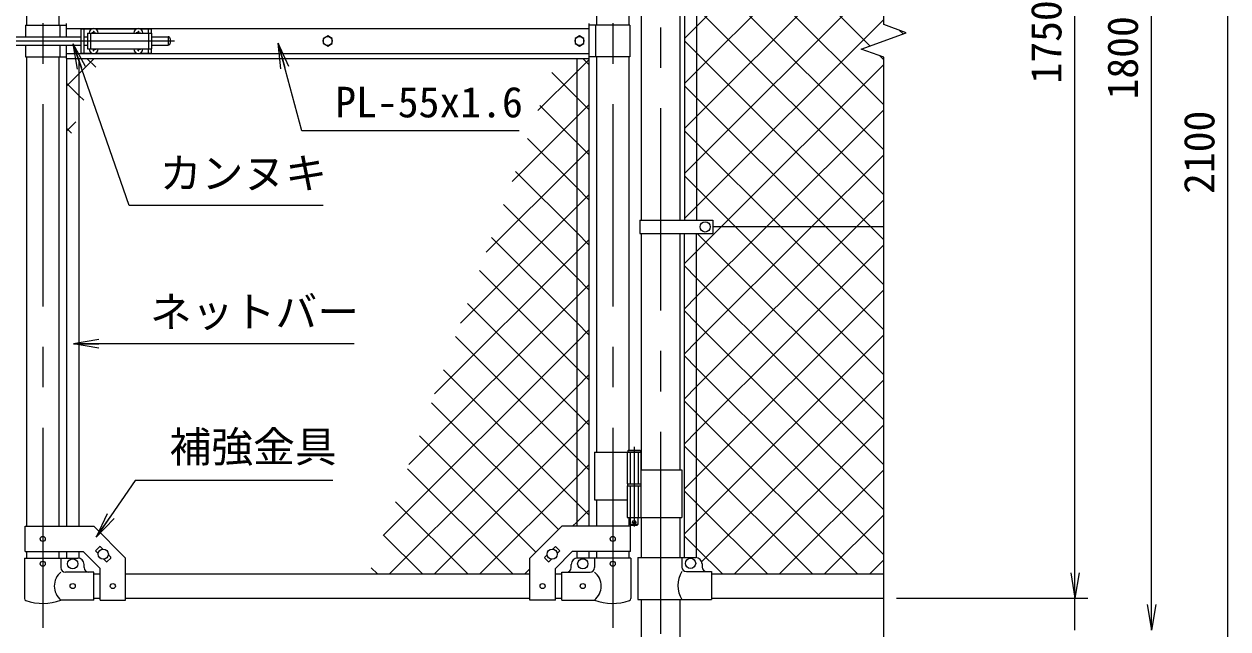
# Model space of a CAD drawing. Units: millimetres, scale not verified. Extents: x -4200 to 4200, y -2970 to 2970.
# Drawn here: x -2583 to -694, y -537 to 413 of the extents above; entities that cross this region are included whole.
import ezdxf
from ezdxf.enums import TextEntityAlignment as Align

# ---------------------------------------------------------------- set-up
doc = ezdxf.new("R2010")
doc.units = ezdxf.units.MM
doc.header["$LTSCALE"] = 10
doc.linetypes.add('DASHED', pattern=[7.5, 6, -1.5])
doc.linetypes.add('USER1', pattern=[50.8, 31.75, -6.35, 6.35, -6.35])
for name, color, linetype, lineweight in [('0-1_D-BMK', 2, 'USER1', 13), ('0-2_D-STR1', 1, 'Continuous', 25), ('0-3_D-STR3', 3, 'Continuous', 13), ('0-7_D-STR-DIM', 7, 'Continuous', 13), ('0-A_D-STR-TXT', 7, 'Continuous', 13), ('0-B_D-STR2', 7, 'Continuous', 13)]:
    doc.layers.add(name, color=color, linetype=linetype, lineweight=lineweight)
doc.layers.add('0-8_0', color=7, linetype='Continuous')
doc.styles.add('ＭＳ ゴシック', font='')
doc.styles.get('ＭＳ ゴシック').set_extended_font_data('MS Gothic')

# ---------------------------------------------------------------- blocks, each defined once
blk = doc.blocks.new('_Open')
at = {"layer": '0-8_0'}
blk.add_line((-10, 1.667), (0, 0), dxfattribs=at)
blk.add_lwpolyline([(-10, -1.667), (0, 0), (-10, 0)], dxfattribs=at)

msp = doc.modelspace()

# ---------------------------------------------------------------- linework, layer by layer
at = {"layer": '0-1_D-BMK'}
for p, q in [((-2553.4, 1303.1), (-2553.4, -535.29)), ((-1659.2, 1303.1), (-1659.2, -535.29)), ((-1584.05, 1296.61), (-1584.05, -849.21)), ((-2664.09, 386.37), (-2344.09, 386.37)), ((-1625.64, -251.21), (-1625.64, -376.1)), ((-1629.26, -369.13), (-1622.01, -369.13))]:
    msp.add_line(p, q, dxfattribs=at)
at = {"layer": '0-2_D-STR1'}
for p, q in [((-2578.8, 1148.32), (-2578.8, 411.37)), ((-2528, 1148.32), (-2528, 411.37)), ((-1684.6, 1031.87), (-1684.6, 411.37)), ((-1633.8, 1003.87), (-1633.8, 411.37)), ((-1614.3, 667.87), (-1614.3, 104.87)), ((-1553.8, 667.87), (-1553.8, 104.87)), ((-2578.8, 361.37), (-2578.8, -375.58)), ((-2528, 361.37), (-2528, -375.58)), ((-1684.6, 361.37), (-1684.6, -259.13)), ((-1633.8, 361.37), (-1633.8, -256.13)), ((-1614.3, 83.87), (-1614.3, -287.13)), ((-1553.8, 83.87), (-1553.8, -287.13)), ((-1684.6, -334.13), (-1684.6, -375.58)), ((-1633.8, -362.13), (-1633.8, -375.58)), ((-1614.3, -362.13), (-1614.3, -424.93)), ((-1553.8, -362.13), (-1553.8, -424.93)), ((-2578.8, -415.58), (-2578.8, -425.63)), ((-2528, -415.58), (-2528, -425.63)), ((-1684.6, -415.58), (-1684.6, -425.63)), ((-1633.8, -415.58), (-1633.8, -425.63)), ((-2473.4, -450.63), (-2463.4, -450.63)), ((-2423.4, -450.63), (-1789.2, -450.63)), ((-1749.2, -450.63), (-1739.2, -450.63)), ((-1504.05, -450.63), (-1234.05, -450.63)), ((-2473.4, -488.63), (-2463.4, -488.63)), ((-2423.4, -488.63), (-1789.2, -488.63)), ((-1749.2, -488.63), (-1739.2, -488.63)), ((-1614.3, -490.93), (-1614.3, -838.63)), ((-1553.8, -490.93), (-1553.8, -838.63)), ((-1504.05, -488.63), (-1234.05, -488.63))]:
    msp.add_line(p, q, dxfattribs=at)
at = {"layer": '0-3_D-STR3'}
for p, q in [((-1546.55, 667.87), (-1546.55, 104.87)), ((-1527.55, 667.87), (-1527.55, 104.87)), ((-2580.4, 411.37), (-2580.4, 392.87)), ((-2580.4, 411.37), (-2516.3, 411.37)), ((-2526.4, 411.37), (-2526.4, 392.87)), ((-2516.3, 392.87), (-2516.3, 413.87)), ((-2516.3, 405.87), (-1696.3, 405.87)), ((-2493.4, 405.37), (-2493.4, 367.37)), ((-2493.4, 405.37), (-2475.99, 405.37)), ((-2488.9, 405.37), (-2488.9, 367.37)), ((-2482.9, 398.87), (-2482.9, 373.87)), ((-2482.9, 398.87), (-2382.9, 398.87)), ((-2475.25, 399.28), (-2476.55, 399.26)), ((-2476.55, 399.26), (-2476.55, 398.87)), ((-2473.79, 402.02), (-2473.81, 400.72)), ((-2473.79, 402.02), (-2473, 402.02)), ((-2473, 402.02), (-2472.98, 400.72)), ((-2470.8, 405.37), (-2405.99, 405.37)), ((-2405.25, 399.28), (-2406.55, 399.26)), ((-2406.55, 399.26), (-2406.55, 398.87)), ((-2403.79, 402.02), (-2403.81, 400.72)), ((-2403.79, 402.02), (-2403, 402.02)), ((-2403, 402.02), (-2402.98, 400.72)), ((-2401.54, 399.28), (-2400.25, 399.26)), ((-2400.8, 405.37), (-2383.4, 405.37)), ((-2400.25, 399.26), (-2400.25, 398.87)), ((-2387.9, 405.37), (-2387.9, 398.87)), ((-2383.4, 405.37), (-2383.4, 398.87)), ((-2382.9, 398.87), (-2382.9, 373.87)), ((-1696.3, 358.87), (-1696.3, 413.87)), ((-1632.2, 411.37), (-1696.3, 411.37)), ((-1686.2, 411.37), (-1686.2, 361.37)), ((-1632.2, 411.37), (-1632.2, 361.37)), ((-2616.75, 392.87), (-2493.4, 392.87)), ((-2616.75, 379.87), (-2493.4, 379.87)), ((-2580.4, 379.87), (-2580.4, 361.37)), ((-2526.4, 379.87), (-2526.4, 361.37)), ((-2516.3, 358.87), (-2516.3, 379.87)), ((-2488.9, 392.87), (-2482.9, 392.87)), ((-2488.9, 379.87), (-2482.9, 379.87)), ((-2382.9, 392.87), (-2356.4, 392.87)), ((-2382.9, 379.87), (-2356.4, 379.87)), ((-2356.4, 392.87), (-2356.4, 379.87)), ((-2353.4, 389.87), (-2353.4, 382.87)), ((-2580.4, 361.37), (-2516.3, 361.37)), ((-2516.3, 366.87), (-1696.3, 366.87)), ((-2516.3, 358.87), (-1696.3, 358.87)), ((-2515.9, 358.87), (-2515.9, -375.58)), ((-2496.9, 358.87), (-2496.9, -375.58)), ((-2493.4, 367.37), (-2475.99, 367.37)), ((-2482.9, 373.87), (-2382.9, 373.87)), ((-2476.55, 373.47), (-2476.55, 373.87)), ((-2475.25, 373.45), (-2476.55, 373.47)), ((-2473.79, 370.72), (-2473.81, 372.01)), ((-2473.79, 370.72), (-2473, 370.72)), ((-2473, 370.72), (-2472.98, 372.01)), ((-2471.54, 373.45), (-2470.25, 373.47)), ((-2470.8, 367.37), (-2405.99, 367.37)), ((-2470.25, 373.47), (-2470.25, 373.87)), ((-2406.55, 373.47), (-2406.55, 373.87)), ((-2405.25, 373.45), (-2406.55, 373.47)), ((-2403.79, 370.72), (-2403.81, 372.01)), ((-2403.79, 370.72), (-2403, 370.72)), ((-2403, 370.72), (-2402.98, 372.01)), ((-2401.54, 373.45), (-2400.25, 373.47)), ((-2400.8, 367.37), (-2383.4, 367.37)), ((-2400.25, 373.47), (-2400.25, 373.87)), ((-2387.9, 373.87), (-2387.9, 367.37)), ((-2383.4, 373.87), (-2383.4, 367.37)), ((-1715.7, 358.87), (-1715.7, -375.58)), ((-1696.7, 358.87), (-1696.7, -375.58)), ((-1632.2, 361.37), (-1696.3, 361.37)), ((-1616.85, 104.87), (-1616.85, 83.87)), ((-1616.85, 104.87), (-1502.05, 104.87)), ((-1502.05, 104.87), (-1502.05, 83.87)), ((-1616.85, 83.87), (-1502.05, 83.87)), ((-1546.55, -424.93), (-1546.55, 83.87)), ((-1527.55, -424.93), (-1527.55, 83.87)), ((-1234.05, 94.37), (-1502.05, 94.37)), ((-1687.75, -259.13), (-1687.75, -334.13)), ((-1687.75, -259.13), (-1614.84, -259.13)), ((-1636.44, -259.13), (-1636.44, -309.13)), ((-1615.64, -257.13), (-1635.64, -257.13)), ((-1634.64, -256.13), (-1616.64, -256.13)), ((-1615.64, -257.13), (-1616.64, -256.13)), ((-1615.64, -257.13), (-1615.64, -259.13)), ((-1614.84, -259.13), (-1614.84, -309.13)), ((-1614.84, -287.13), (-1550.5, -287.13)), ((-1550.5, -287.13), (-1550.5, -362.13)), ((-1636.44, -309.13), (-1614.84, -309.13)), ((-1636.44, -312.13), (-1614.84, -312.13)), ((-1636.44, -312.13), (-1636.44, -362.13)), ((-1636.14, -309.13), (-1636.14, -312.13)), ((-1636.14, -312.13), (-1615.14, -312.13)), ((-1615.14, -309.13), (-1615.14, -312.13)), ((-1614.84, -312.13), (-1614.84, -362.13)), ((-1687.75, -334.13), (-1636.55, -334.13)), ((-2581.1, -415.58), (-2581.1, -375.58)), ((-1636.44, -362.13), (-1550.5, -362.13)), ((-1631.64, -362.13), (-1631.64, -373.13)), ((-1630.64, -374.13), (-1631.64, -373.13)), ((-1631.5, -415.58), (-1631.5, -375.58)), ((-1630.64, -374.13), (-1620.64, -374.13)), ((-1620.64, -374.13), (-1619.64, -373.13)), ((-2470.06, -413.57), (-2464.41, -407.92)), ((-2470.06, -414.99), (-2466.35, -418.7)), ((-2462.99, -407.92), (-2459.28, -411.63)), ((-1749.6, -407.92), (-1753.32, -411.63)), ((-1742.53, -413.57), (-1748.19, -407.92)), ((-1742.53, -414.99), (-1746.24, -418.7)), ((-2581.95, -425.63), (-2524.85, -425.63)), ((-2581.95, -425.63), (-2581.95, -489.33)), ((-2581.1, -415.58), (-2489.96, -415.58)), ((-2524.85, -425.63), (-2524.85, -440.63)), ((-2524.85, -425.63), (-2498.4, -425.63)), ((-2515.9, -415.58), (-2515.9, -425.63)), ((-2496.9, -415.58), (-2496.9, -425.63)), ((-2489.96, -415.58), (-2463.4, -442.15)), ((-2457.52, -427.53), (-2453.8, -431.25)), ((-2452.39, -431.25), (-2446.73, -425.59)), ((-2450.44, -420.46), (-2446.73, -424.18)), ((-2423.4, -491.83), (-2423.4, -425.58)), ((-1789.2, -491.83), (-1789.2, -425.58)), ((-1762.15, -420.46), (-1765.86, -424.18)), ((-1760.21, -431.25), (-1765.86, -425.59)), ((-1755.08, -427.53), (-1758.79, -431.25)), ((-1722.63, -415.58), (-1749.2, -442.15)), ((-1631.5, -415.58), (-1722.63, -415.58)), ((-1715.7, -415.58), (-1715.7, -425.63)), ((-1687.75, -425.63), (-1714.2, -425.63)), ((-1696.7, -415.58), (-1696.7, -425.63)), ((-1630.65, -425.63), (-1687.75, -425.63)), ((-1687.75, -425.63), (-1687.75, -440.63)), ((-1630.65, -425.63), (-1630.65, -489.33)), ((-1619.75, -424.93), (-1529.05, -424.93)), ((-1619.75, -424.93), (-1619.75, -490.93)), ((-1550.65, -424.93), (-1550.65, -439.93)), ((-2473.4, -447.63), (-2517.85, -447.63)), ((-2488.4, -440.63), (-2488.4, -435.63)), ((-2473.4, -491.63), (-2473.4, -447.63)), ((-2463.4, -491.83), (-2463.4, -442.15)), ((-1749.2, -491.83), (-1749.2, -442.15)), ((-1739.2, -447.63), (-1694.75, -447.63)), ((-1739.2, -491.63), (-1739.2, -447.63)), ((-1724.2, -440.63), (-1724.2, -435.63)), ((-1543.65, -446.93), (-1504.05, -446.93)), ((-1519.05, -434.93), (-1519.05, -439.93)), ((-1504.05, -446.93), (-1504.05, -490.93)), ((-1619.75, -490.93), (-1504.05, -490.93)), ((-2473.4, -491.63), (-2524.85, -491.63)), ((-2463.4, -491.83), (-2423.4, -491.83)), ((-1749.2, -491.83), (-1789.2, -491.83)), ((-1739.2, -491.63), (-1687.75, -491.63))]:
    msp.add_line(p, q, dxfattribs=at)
at = {"layer": '0-3_D-STR3', "linetype": 'DASHED'}
for p, q in [((-2478.4, 398.87), (-2478.4, 373.87)), ((-2387.4, 398.87), (-2387.4, 373.87)), ((-1631.94, -259.13), (-1631.94, -309.13)), ((-1619.34, -259.13), (-1619.34, -309.13)), ((-1631.94, -312.13), (-1631.94, -362.13)), ((-1619.34, -312.13), (-1619.34, -362.13))]:
    msp.add_line(p, q, dxfattribs=at)
at = {"layer": '0-3_D-STR3'}
for points in [[(-2471.54, 399.28), (-2470.25, 399.26), (-2470.25, 398.87)], [(-1634.64, -256.13), (-1635.64, -257.13), (-1635.64, -259.13)], [(-2581.1, -375.58), (-2473.4, -375.58), (-2423.4, -425.58)], [(-1631.5, -375.58), (-1739.2, -375.58), (-1789.2, -425.58)], [(-1619.64, -362.13), (-1619.64, -373.13), (-1631.64, -373.13)]]:
    msp.add_lwpolyline(points, dxfattribs=at)
for points in [[(-2106.3, 394.47), (-2113.31, 390.42), (-2113.31, 382.32), (-2106.3, 378.27), (-2099.28, 382.32), (-2099.28, 390.42)], [(-1711.3, 394.47), (-1718.31, 390.42), (-1718.31, 382.32), (-1711.3, 378.27), (-1704.28, 382.32), (-1704.28, 390.42)]]:
    msp.add_lwpolyline(points, close=True, dxfattribs=at)
for centre, radius in [((-2106.3, 386.37), 7.03), ((-1711.3, 386.37), 7.03), ((-1514.05, 94.37), 8), ((-1625.64, -369.13), 2.5), ((-2553.4, -395.58), 4), ((-1659.2, -395.58), 4), ((-2458.4, -419.58), 8), ((-1754.2, -419.58), 8), ((-2553.4, -434.63), 4), ((-2506.4, -434.63), 8), ((-1706.2, -434.63), 8), ((-1659.2, -434.63), 4), ((-1537.05, -433.93), 8), ((-2506.4, -469.63), 4), ((-2443.4, -469.58), 4), ((-1769.2, -469.58), 4), ((-1706.2, -469.63), 4)]:
    msp.add_circle(centre, radius, dxfattribs=at)
for centre, radius, start, end in [((-2473.4, 398.87), 7, 0, 180), ((-2475.3, 400.77), 1.49, 270, 0), ((-2471.49, 400.77), 1.49, 180, 270), ((-2403.4, 398.87), 7, 0, 180), ((-2405.3, 400.77), 1.49, 270, 0), ((-2401.49, 400.77), 1.49, 180, 270), ((-2356.4, 389.87), 3, 0, 90), ((-2356.4, 382.87), 3, 270, 0), ((-2473.4, 373.87), 7, 180, 0), ((-2475.3, 371.96), 1.49, 0, 90), ((-2471.49, 371.96), 1.49, 90, 180), ((-2403.4, 373.87), 7, 180, 0), ((-2405.3, 371.96), 1.49, 0, 90), ((-2401.49, 371.96), 1.49, 90, 180), ((-2469.36, -414.28), 1, 135, 225), ((-2463.7, -408.62), 1, 45, 135), ((-1748.89, -408.62), 1, 45, 135), ((-1743.24, -414.28), 1, 315, 45), ((-2498.4, -435.63), 10, 0, 90), ((-2453.09, -430.54), 1, 225, 315), ((-2447.44, -424.89), 1, 315, 45), ((-1765.16, -424.89), 1, 135, 225), ((-1759.5, -430.54), 1, 225, 315), ((-1714.2, -435.63), 10, 90, 180), ((-1529.05, -434.93), 10, 0, 90), ((-2506.65, -469.63), 28.55, 129.59418, 230.40582), ((-2517.85, -440.63), 7, 180, 270), ((-2481.4, -440.63), 7, 180, 270), ((-1731.2, -440.63), 7, 270, 0), ((-1694.75, -440.63), 7, 270, 0), ((-1705.94, -469.63), 28.55, 309.59418, 50.40582), ((-1516.43, -468.93), 40.68, 147.25964, 212.74036), ((-1543.65, -439.93), 7, 180, 270), ((-1512.05, -439.93), 7, 180, 270), ((-2578.65, -489.33), 3.3, 180, 250.77949), ((-1633.95, -489.33), 3.3, 289.22051, 0), ((-2553.4, -416.9), 80, 250.77949, 290.9084), ((-1659.2, -416.9), 80, 249.0916, 289.22051)]:
    msp.add_arc(centre, radius, start, end, dxfattribs=at)
at = {"layer": '0-7_D-STR-DIM'}
for p, q in [((-1234.05, 412.02), (-1234.05, 1324.37)), ((-934.05, -448.63), (-934.05, 1221.37)), ((-814.05, -498.63), (-814.05, 1221.37)), ((-694.05, -798.63), (-694.05, 1221.37)), ((-1269.28, 373.54), (-1198.81, 399.19)), ((-1198.81, 399.19), (-1234.05, 412.02)), ((-1234.05, 360.72), (-1269.28, 373.54)), ((-1234.05, -631.63), (-1234.05, 360.72)), ((-934.05, -448.63), (-934.05, -408.63)), ((-1214.05, -488.63), (-914.05, -488.63)), ((-1214.05, -488.63), (-914.05, -488.63)), ((-934.05, -538.63), (-934.05, -488.63))]:
    msp.add_line(p, q, dxfattribs=at)
at = {"layer": '0-A_D-STR-TXT'}
msp.add_line((-2064.55, -89.31), (-2503.14, -89.31), dxfattribs=at)
for points in [[(-2113.69, 128.2), (-2417.66, 128.2), (-2505.1, 379.95)], [(-1805.77, 245.22), (-2147.05, 245.22), (-2183.27, 381.26)], [(-2098.49, -304.05), (-2408.55, -304.05), (-2468.26, -391.19)]]:
    msp.add_lwpolyline(points, dxfattribs=at)
at = {"layer": '0-B_D-STR2'}
for p, q in [((-1527.55, 409.26), (-1258.44, 678.37)), ((-1527.55, 338.55), (-1234.05, 632.05)), ((-1234.05, 286.28), (-1527.55, 579.78)), ((-1527.55, 267.84), (-1234.05, 561.34)), ((-1234.05, 215.57), (-1527.55, 509.07)), ((-1527.55, 197.13), (-1234.05, 490.63)), ((-1234.05, 144.86), (-1527.55, 438.36)), ((-1527.55, 126.42), (-1234.05, 419.92)), ((-1546.55, 390.26), (-1527.55, 409.26)), ((-1203.74, 397.4), (-1209.39, 403.04)), ((-1527.55, 367.65), (-1546.55, 386.65)), ((-2470.29, 345.06), (-2484.09, 358.87)), ((-1696.7, 349.29), (-1706.28, 358.87)), ((-1254.26, 94.37), (-1527.55, 367.65)), ((-1234.05, 356.99), (-1239.9, 362.85)), ((-1715.7, 337.91), (-1696.7, 356.91)), ((-1488.88, 94.37), (-1234.05, 349.2)), ((-1776.68, 276.93), (-1715.7, 337.91)), ((-1715.7, 297.58), (-1754.9, 336.78)), ((-1546.55, 319.55), (-1527.55, 338.55)), ((-1527.55, 296.94), (-1546.55, 315.94)), ((-1715.7, 226.87), (-1773.76, 284.93)), ((-1696.7, 278.58), (-1715.7, 297.58)), ((-1715.7, 267.2), (-1696.7, 286.2)), ((-1324.97, 94.37), (-1527.55, 296.94)), ((-1817.14, 165.75), (-1715.7, 267.2)), ((-1546.55, 248.84), (-1527.55, 267.84)), ((-1418.17, 94.37), (-1234.05, 278.49)), ((-2515.9, 244.82), (-2501.56, 259.16)), ((-2508.03, 241.38), (-2515.9, 249.25)), ((-1715.7, 156.16), (-1792.63, 233.09)), ((-1696.7, 207.87), (-1715.7, 226.87)), ((-1527.55, 226.23), (-1546.55, 245.23)), ((-1715.7, 196.49), (-1696.7, 215.49)), ((-1395.68, 94.37), (-1527.55, 226.23)), ((-1347.46, 94.37), (-1234.05, 207.78)), ((-1857.61, 54.58), (-1715.7, 196.49)), ((-1546.55, 178.13), (-1527.55, 197.13)), ((-1715.7, 85.45), (-1811.5, 181.25)), ((-1527.55, 155.52), (-1546.55, 174.52)), ((-1696.7, 137.16), (-1715.7, 156.16)), ((-1466.39, 94.37), (-1527.55, 155.52)), ((-1715.7, 125.78), (-1696.7, 144.78)), ((-1276.75, 94.37), (-1234.05, 137.07)), ((-1898.07, -56.6), (-1715.7, 125.78)), ((-1715.7, 14.73), (-1830.37, 129.41)), ((-1546.55, 107.42), (-1527.55, 126.42)), ((-1715.7, -55.98), (-1849.24, 77.57)), ((-1696.7, 66.45), (-1715.7, 85.45)), ((-1527.55, 55.7), (-1488.88, 94.37)), ((-1527.55, -15.01), (-1418.17, 94.37)), ((-1527.55, -85.72), (-1347.46, 94.37)), ((-1527.55, -156.43), (-1276.75, 94.37)), ((-1234.05, -208.69), (-1526.61, 83.87)), ((-1234.05, -137.98), (-1466.39, 94.37)), ((-1234.05, -67.27), (-1395.68, 94.37)), ((-1234.05, 3.44), (-1324.97, 94.37)), ((-1234.05, 74.15), (-1254.26, 94.37)), ((-1715.7, 55.07), (-1696.7, 74.07)), ((-1527.55, -227.14), (-1234.05, 66.36)), ((-1938.54, -167.77), (-1715.7, 55.07)), ((-1546.55, 36.7), (-1527.55, 55.7)), ((-1715.7, -126.69), (-1868.11, 25.73)), ((-1527.55, 14.1), (-1546.55, 33.1)), ((-1696.7, -4.27), (-1715.7, 14.73)), ((-1715.7, -15.64), (-1696.7, 3.36)), ((-1234.05, -279.4), (-1527.55, 14.1)), ((-1979, -278.95), (-1715.7, -15.64)), ((-1546.55, -34.01), (-1527.55, -15.01)), ((-1527.55, -297.85), (-1234.05, -4.35)), ((-1715.7, -197.4), (-1886.98, -26.12)), ((-1527.55, -56.61), (-1546.55, -37.61)), ((-1696.7, -74.98), (-1715.7, -55.98)), ((-1234.05, -350.11), (-1527.55, -56.61)), ((-1715.7, -86.35), (-1696.7, -67.35)), ((-1527.55, -368.56), (-1234.05, -75.06)), ((-2019.47, -390.12), (-1715.7, -86.35)), ((-1715.7, -268.11), (-1905.85, -77.96)), ((-1546.55, -104.72), (-1527.55, -85.72)), ((-1527.55, -127.32), (-1546.55, -108.32)), ((-1715.7, -338.82), (-1924.72, -129.8)), ((-1696.7, -145.69), (-1715.7, -126.69)), ((-1234.05, -420.82), (-1527.55, -127.32)), ((-1715.7, -157.07), (-1696.7, -138.07)), ((-1519.69, -431.41), (-1234.05, -145.77)), ((-2009.26, -450.63), (-1715.7, -157.07)), ((-1546.55, -175.43), (-1527.55, -156.43)), ((-1744.42, -380.81), (-1943.58, -181.64)), ((-1527.55, -198.04), (-1546.55, -179.04)), ((-1696.7, -216.4), (-1715.7, -197.4)), ((-1274.95, -450.63), (-1527.55, -198.04)), ((-1715.7, -227.78), (-1696.7, -208.78)), ((-1468.2, -450.63), (-1234.05, -216.48)), ((-1779.77, -416.16), (-1962.45, -233.48)), ((-1938.55, -450.63), (-1715.7, -227.78)), ((-1546.55, -246.14), (-1527.55, -227.14)), ((-1527.55, -268.75), (-1546.55, -249.75)), ((-1696.7, -287.11), (-1715.7, -268.11)), ((-1715.7, -298.49), (-1696.7, -279.49)), ((-1345.66, -450.63), (-1527.55, -268.75)), ((-1816.01, -450.63), (-1981.32, -285.33)), ((-1867.84, -450.63), (-1715.7, -298.49)), ((-1546.55, -316.85), (-1527.55, -297.85)), ((-1397.49, -450.63), (-1234.05, -287.19)), ((-1527.55, -339.46), (-1546.55, -320.46)), ((-1886.72, -450.63), (-2000.19, -337.17)), ((-1696.7, -357.82), (-1715.7, -338.82)), ((-1416.37, -450.63), (-1527.55, -339.46)), ((-1326.78, -450.63), (-1234.05, -357.9)), ((-1546.55, -387.56), (-1527.55, -368.56)), ((-1957.44, -450.63), (-2019.06, -389.01)), ((-1527.55, -410.17), (-1546.55, -391.17)), ((-1487.08, -450.63), (-1527.55, -410.17)), ((-1256.07, -450.63), (-1234.05, -428.61)), ((-2028.15, -450.63), (-2037.93, -440.85)), ((-1797.13, -450.63), (-1789.2, -442.7))]:
    msp.add_line(p, q, dxfattribs=at)
for points in [[(-1255.58, 378.53), (-1527.55, 650.49), (-1544.92, 667.87)], [(-2515.9, 315.53), (-2496.9, 334.53), (-2472.56, 358.87)], [(-2489.16, 293.22), (-2496.9, 300.96), (-2515.9, 319.96)], [(-1722.08, -375.58), (-1715.7, -369.2), (-1696.7, -350.2)]]:
    msp.add_lwpolyline(points, dxfattribs=at)

# ---------------------------------------------------------------- block references
at = {"layer": '0-7_D-STR-DIM', "xscale": 4, "yscale": 4, "rotation": 270}
for p in [(-934.05, -488.63), (-934.05, -488.63), (-814.05, -538.63)]:
    msp.add_blockref('_Open', p, dxfattribs=at)
at = {"layer": '0-A_D-STR-TXT', "xscale": 4, "yscale": 4}
for p, rotation in [((-2505.76, 381.84), 109.15293), ((-2183.78, 383.19), 104.91069), ((-2505.14, -89.31), 180), ((-2469.39, -392.84), 235.58239)]:
    msp.add_blockref('_Open', p, dxfattribs=dict(at, rotation=rotation))

# ---------------------------------------------------------------- texts
at = {"layer": '0-7_D-STR-DIM', "style": 'ＭＳ ゴシック'}
for s, p in [('1750', (-940.79, 319.47)), ('1800', (-820.79, 294.47)), ('2100', (-700.79, 146.12))]:
    msp.add_text(s, height=48.09, rotation=90, dxfattribs=at).set_placement(p, align=Align.BOTTOM_LEFT)
at = {"layer": '0-A_D-STR-TXT', "style": 'ＭＳ ゴシック'}
for s, p in [('PL-55x1.6', (-2094.6, 251.97)), ('カンヌキ', (-2369.79, 140.27)), ('ネットバー', (-2385.11, -77.36)), ('補強金具', (-2354.58, -289.43))]:
    msp.add_text(s, height=48.09, dxfattribs=at).set_placement(p, align=Align.BOTTOM_LEFT)

doc.saveas('drawing.dxf')
